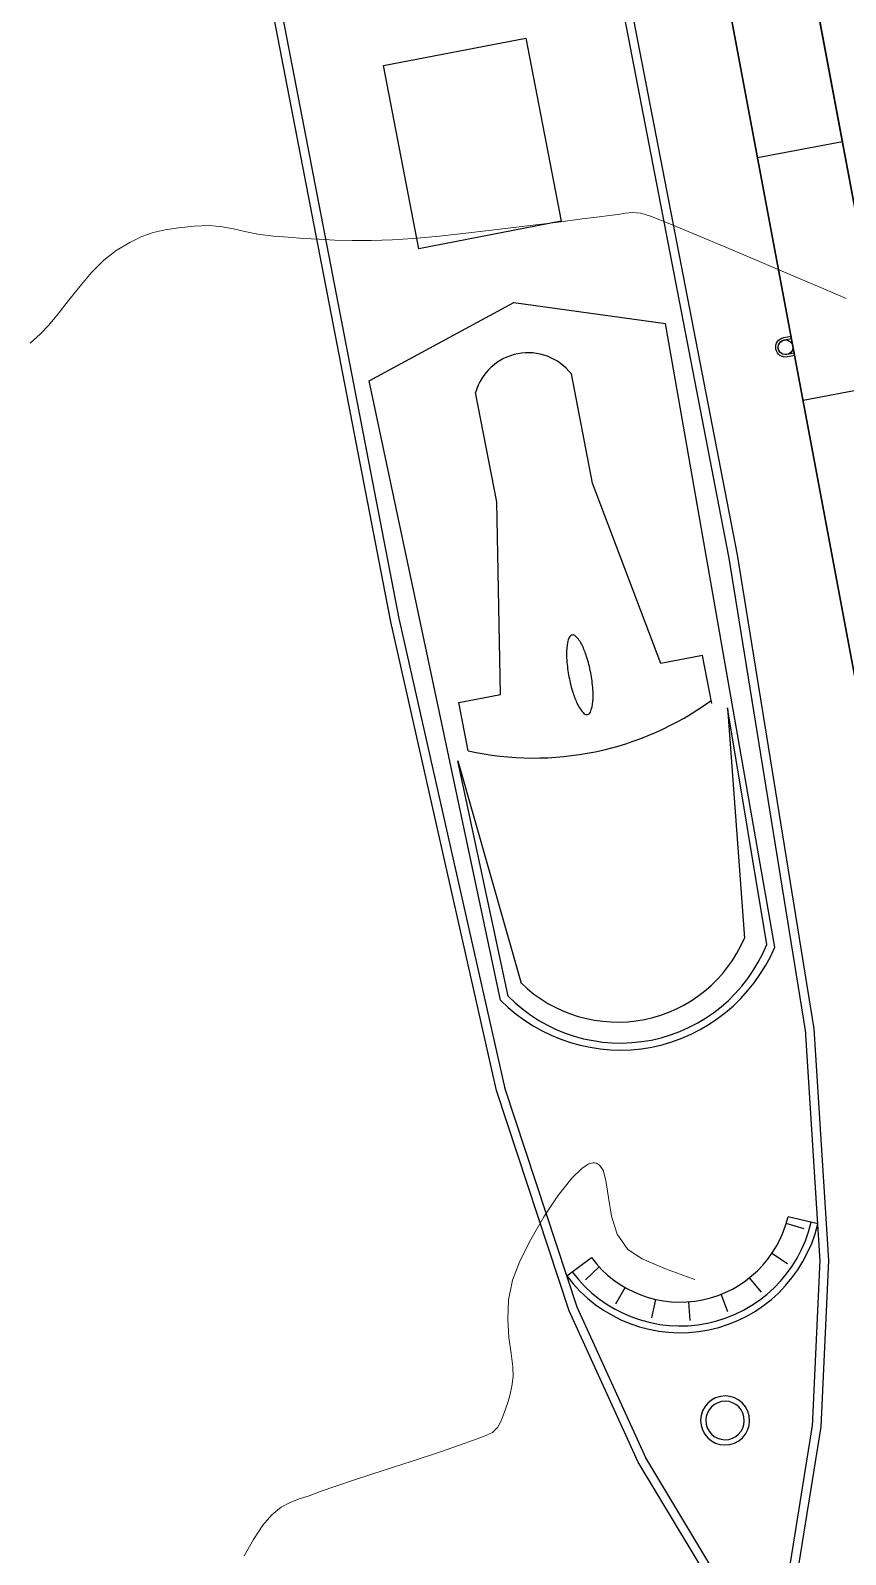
# Model space of a CAD drawing. Header units: metres. Extents: x 2662 to 3279, y 1027 to 1511.
# Drawn here: x 2894.5 to 2927.5, y 1179.2 to 1241 of the extents above; entities that cross this region are included whole.
import ezdxf

# ---------------------------------------------------------------- set-up
doc = ezdxf.new("R2010")
doc.units = ezdxf.units.M
doc.header["$LTSCALE"] = 1000
for name, color, linetype in [('01 main point', 1, 'Continuous'), ('furniture', 6, 'Continuous'), ('Layer13', 4, 'Continuous')]:
    doc.layers.add(name, color=color, linetype=linetype)
doc.layers.add('CONT-MNR', color=252, linetype='Continuous', lineweight=9)

# ---------------------------------------------------------------- blocks, each defined once
blk = doc.blocks.new('YATE1_P')
for p, q in [((33.844, 9.478), (61.257, 10.318)), ((33.86, 8.978), (61.272, 9.818)), ((61.257, 10.318), (102.935, 10.318)), ((61.257, 9.818), (102.935, 9.818)), ((20.697, 7.799), (33.844, 9.478)), ((20.761, 7.303), (33.908, 8.982)), ((38.853, 8.285), (74.998, 8.921)), ((74.998, 8.921), (77.83, -0.039)), ((39.007, 7.806), (52.742, 8.08)), ((52.742, 8.08), (39.6, 6.938)), ((11.467, 5.56), (20.697, 7.799)), ((11.584, 5.074), (20.815, 7.313)), ((22.682, 7.548), (23.444, 5.974)), ((53.19, 7.39), (55.994, 7.39)), ((55.994, 7.39), (55.994, 4.958)), ((22.265, 6.545), (22.835, 5.637)), ((1.033, 1.745), (11.467, 5.56)), ((2.489, 1.745), (11.638, 5.09)), ((20.592, 5.106), (21.404, 4.406)), ((55.994, 4.958), (66.837, 3.088)), ((81.86, -3.573), (81.86, 4.714)), ((81.86, 4.714), (92.518, 4.714)), ((92.518, 4.714), (92.518, -3.573)), ((19.417, 3.237), (20.399, 2.809)), ((66.837, 3.088), (73.193, 3.088)), ((18.845, 1.106), (19.91, 0.985)), ((77.83, -0.039), (74.998, -8.317)), ((1.033, -1.262), (11.467, -5.077)), ((2.489, -1.262), (11.638, -4.607)), ((18.927, -1.1), (19.98, -0.901)), ((55.994, -4.355), (66.837, -2.485)), ((66.837, -2.485), (73.193, -2.485)), ((19.655, -3.183), (20.603, -2.683)), ((20.965, -4.959), (21.724, -4.202)), ((92.518, -3.573), (81.86, -3.573)), ((11.467, -5.077), (20.697, -7.316)), ((11.584, -4.591), (20.815, -6.83)), ((55.994, -6.787), (55.994, -4.355)), ((22.741, -6.27), (23.242, -5.323)), ((22.879, -7.091), (23.598, -5.497)), ((52.788, -7.629), (39.692, -6.077)), ((20.761, -6.82), (33.908, -8.5)), ((53.19, -6.787), (55.994, -6.787)), ((20.697, -7.316), (33.844, -8.996)), ((38.853, -7.682), (74.998, -8.317)), ((39.098, -7.264), (52.788, -7.629)), ((33.86, -8.496), (61.272, -9.336)), ((33.844, -8.996), (61.257, -9.835)), ((61.257, -9.335), (102.935, -9.335)), ((61.257, -9.835), (102.935, -9.835))]:
    blk.add_line(p, q)
blk.add_lwpolyline([(56.24, -0.33, 0.028193), (57.19, -0.277, 0.03854), (57.875, -0.145, 0.079286), (58.452, 0.116, 0.252013), (58.552, 0.302, 0.252013), (58.452, 0.487, 0.079286), (57.875, 0.748, 0.03854), (57.19, 0.88, 0.028193), (56.24, 0.933, 0.028193), (55.29, 0.88, 0.03854), (54.606, 0.748, 0.079286), (54.029, 0.487, 0.252013), (53.929, 0.302, 0.252013), (54.029, 0.116, 0.079286), (54.606, -0.145, 0.03854), (55.29, -0.277, 0.028193)], format="xyb", close=True)
for centre, radius, start, end in [((44.355, 0.205), 9.776, 124.25065, 179.43321), ((26.202, 0.275), 8.081, 115.82337, 245.71381), ((26.202, 0.275), 7.692, 115.82337, 245.71381), ((44.012, 0.301), 9.021, 123.69939, 236.99459), ((69.029, 0.504), 17.27, 156.50162, 204.97358), ((44.116, 0.462), 7.895, 124.88989, 235.91366), ((26.202, 0.275), 6.332, 115.82337, 245.71381), ((71.789, 0.302), 3.12, 296.74557, 63.25443), ((12.865, 0.241), 1.399, 0, 180), ((12.865, 0.241), 1.099, 0, 180), ((12.865, 0.241), 1.399, 180, 0), ((12.865, 0.241), 1.099, 180, 0), ((44.355, 0.398), 9.776, 180.56679, 235.74935)]:
    blk.add_arc(centre, radius, start, end)
blk = doc.blocks.new('A$C1d95df7b')
at = {"elevation": -0.512}
for points in [[(1.423, 0.759), (1.155, 0.62, -1), (0.787, 1.33), (1.055, 1.469)], [(1.377, 0.848), (1.109, 0.709, -1), (0.833, 1.242), (1.101, 1.381)]]:
    blk.add_lwpolyline(points, format="xyb", dxfattribs=at)
at = {"layer": '01 main point'}
blk.add_circle((0.971, 0.975, -0.512), 0.3, dxfattribs=at)

msp = doc.modelspace()

# ---------------------------------------------------------------- linework, layer by layer
at = {"elevation": -1}
for points in [[(2917.863, 1268.241), (2933.808, 1183.224), (2973.614, 1190.689), (2983.442, 1192.532)], [(2992.626, 1197.815), (2936.602, 1187.309), (2933.008, 1206.475), (2934.605, 1208.809), (2950.331, 1211.758), (2950.055, 1213.232), (2933.96, 1210.249), (2931.967, 1212.026), (2929.322, 1226.132), (2930.919, 1228.466), (2946.644, 1231.415), (2946.368, 1232.89), (2930.642, 1229.941), (2928.308, 1231.538), (2925.635, 1245.789)]]:
    msp.add_lwpolyline(points, dxfattribs=at)
at = {"layer": '01 main point'}
msp.add_line((2933.808, 1183.224, -1), (2917.863, 1268.241, -1), dxfattribs=at)
at = {"layer": '01 main point', "elevation": -1}
msp.add_lwpolyline([(2933.808, 1183.224), (2917.863, 1268.241), (2921.303, 1268.887), (2936.602, 1187.309)], dxfattribs=at)
at = {"layer": 'CONT-MNR', "flags": 128}
for points, elevation in [([(2927.531, 1230.114), (2926.719, 1230.457), (2925.603, 1230.934), (2924.301, 1231.49), (2922.934, 1232.071), (2921.621, 1232.623), (2920.482, 1233.093), (2919.638, 1233.426), (2919.208, 1233.568), (2918.855, 1233.596), (2918.572, 1233.57), (2918.285, 1233.517), (2917.921, 1233.466), (2917.54, 1233.421), (2916.829, 1233.33), (2915.866, 1233.207), (2914.728, 1233.063), (2913.494, 1232.912), (2912.24, 1232.766), (2911.045, 1232.638), (2909.986, 1232.541), (2909.142, 1232.486), (2908.279, 1232.462), (2907.505, 1232.46), (2906.802, 1232.476), (2906.15, 1232.506), (2905.533, 1232.546), (2904.93, 1232.591), (2904.322, 1232.64), (2903.682, 1232.717), (2903.16, 1232.821), (2902.698, 1232.929), (2902.239, 1233.018), (2901.725, 1233.062), (2901.099, 1233.04), (2900.461, 1232.975), (2899.922, 1232.896), (2899.442, 1232.783), (2898.98, 1232.616), (2898.493, 1232.378), (2897.942, 1232.048), (2897.434, 1231.655), (2896.938, 1231.158), (2896.46, 1230.601), (2896.007, 1230.029), (2895.584, 1229.485), (2895.197, 1229.014), (2894.853, 1228.659), (2894.459, 1228.305)], -3), ([(2921.399, 1190.353), (2920.208, 1190.782), (2919.261, 1191.197), (2918.679, 1191.572), (2918.257, 1192.191), (2918.025, 1192.928), (2917.9, 1193.685), (2917.798, 1194.363), (2917.678, 1194.782), (2917.538, 1194.99), (2917.411, 1195.067), (2917.335, 1195.084), (2917.263, 1195.085), (2917.104, 1195.038), (2916.829, 1194.863), (2916.412, 1194.461), (2915.846, 1193.752), (2915.276, 1192.896), (2914.748, 1191.981), (2914.311, 1191.097), (2914.014, 1190.332), (2913.849, 1189.537), (2913.815, 1188.751), (2913.863, 1188.012), (2913.947, 1187.355), (2914.019, 1186.814), (2914.031, 1186.427), (2913.979, 1186.03), (2913.916, 1185.705), (2913.834, 1185.409), (2913.723, 1185.099), (2913.617, 1184.805), (2913.524, 1184.57), (2913.4, 1184.363), (2913.196, 1184.157), (2912.837, 1183.988), (2912.095, 1183.717), (2911.09, 1183.376), (2909.94, 1182.999), (2908.763, 1182.618), (2907.677, 1182.266), (2906.802, 1181.974), (2906.256, 1181.776), (2905.763, 1181.595), (2905.353, 1181.462), (2904.99, 1181.323), (2904.634, 1181.126), (2904.248, 1180.814), (2903.888, 1180.395), (2903.51, 1179.822), (2903.135, 1179.159)], -2)]:
    msp.add_lwpolyline(points, dxfattribs=dict(at, elevation=elevation))
at = {"layer": 'Layer13'}
for p, q in [((2927.386, 1236.452, -1), (2923.946, 1235.807, -1)), ((2929.229, 1226.623, -1), (2925.789, 1225.978, -1))]:
    msp.add_line(p, q, dxfattribs=at)

# ---------------------------------------------------------------- block references
at = {"rotation": 343.2342012482092}
msp.add_blockref('A$C1d95df7b', (2923.867, 1227.48, -0.488), dxfattribs=at)
at = {"layer": 'furniture', "xscale": 0.7097520000000002, "yscale": 0.7097520000000002, "zscale": 0.7097520000000002, "rotation": 100.9461732417892}
msp.add_blockref('YATE1_P', (2924.527, 1175.711), dxfattribs=at)

doc.saveas('drawing.dxf')
